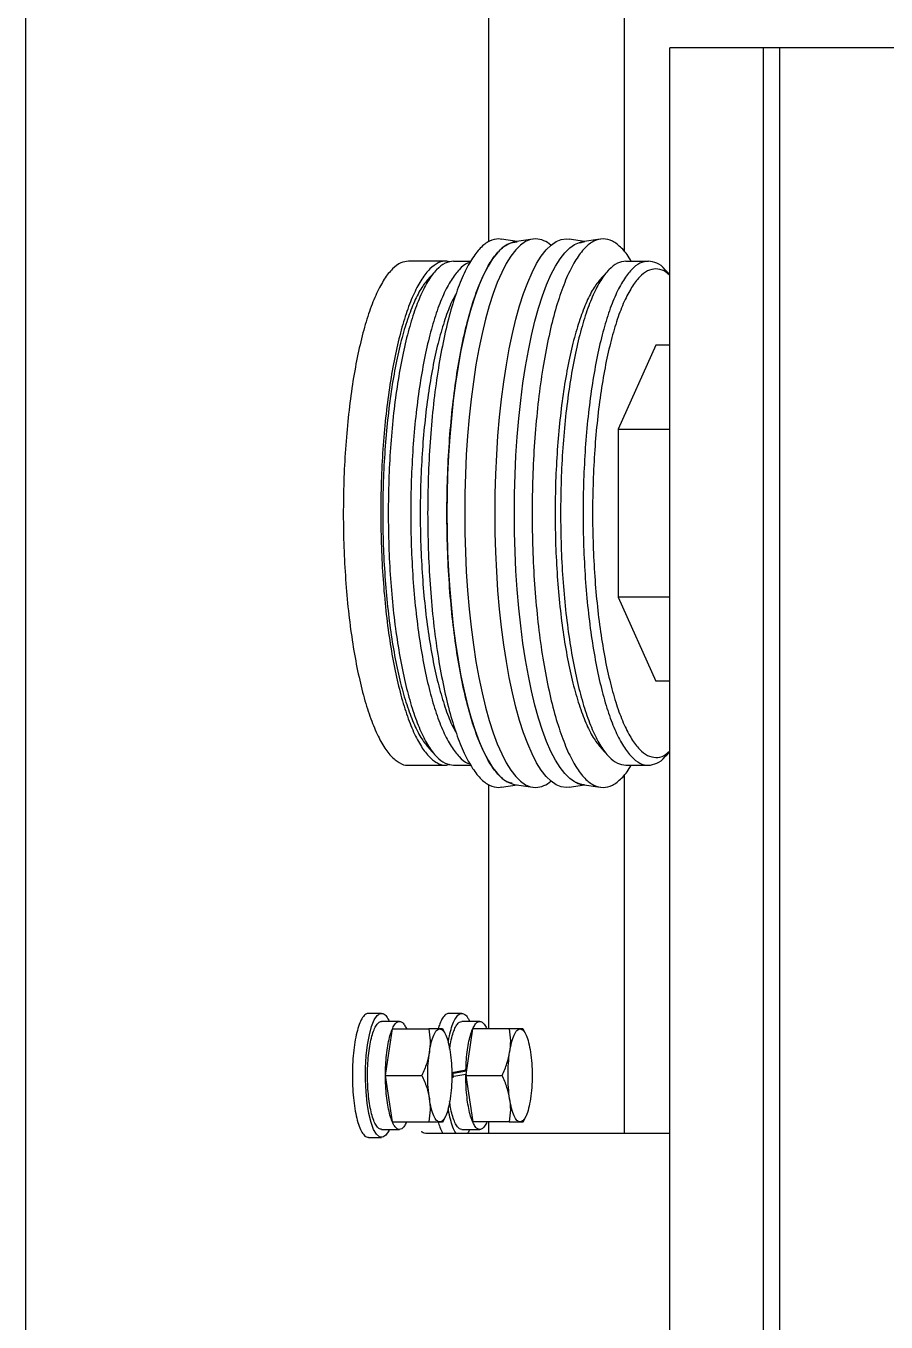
# Model space of a CAD drawing. Header units: millimetres. Extents: x 1293 to 41893, y 1011 to 26911.
# Drawn here: x 12187.6 to 12335.4, y 14721.3 to 14944.2 of the extents above; entities that cross this region are included whole.
import ezdxf

# ---------------------------------------------------------------- set-up
doc = ezdxf.new("R2010")
doc.units = ezdxf.units.MM
doc.header["$LTSCALE"] = 50
doc.layers.add('MAQUINAS', color=11, linetype='Continuous')

msp = doc.modelspace()

# ---------------------------------------------------------------- linework, layer by layer
at = {"layer": 'MAQUINAS', "linetype": 'Continuous', "lineweight": 25}
for p, q in [((12187.5502008, 14153.7092064), (12187.5502008, 15093.7092064)), ((12267.1323328, 14907.0792909), (12267.1323328, 15093.7092064)), ((12290.3934895, 15032.3758731), (12290.3934895, 14905.3254367)), ((12344.8901742, 14940.3758731), (12298.2020995, 14940.3758731)), ((12298.2020995, 14267.0425398), (12298.2020995, 14940.3758731)), ((12314.3008633, 14267.0425398), (12314.3008633, 14940.3758731)), ((12317.0615998, 14940.3758731), (12317.0615998, 14267.0425398)), ((12269.3080659, 14907.420323), (12268.8089893, 14907.5467094)), ((12271.9917001, 14907.0818112), (12269.3095371, 14907.5070471)), ((12274.6738631, 14907.5070471), (12271.4965022, 14907.0033014)), ((12280.4000992, 14907.5467094), (12280.900647, 14907.5070471)), ((12283.58281, 14907.0818112), (12280.900647, 14907.5070471)), ((12283.58281, 14907.0425398), (12282.7081622, 14906.8210436)), ((12286.264973, 14907.5070471), (12283.0876121, 14907.0033014)), ((12259.7566396, 14903.7092064), (12253.3171464, 14903.7092064)), ((12261.0445407, 14903.7092064), (12264.0073698, 14903.7092064)), ((12290.666266, 14903.7092064), (12294.5299694, 14903.7092064)), ((12258.0393587, 14902.1246384), (12256.8439247, 14900.840061)), ((12287.661084, 14902.1246384), (12286.4656501, 14900.840061)), ((12298.2020995, 14901.4079559), (12297.5351514, 14902.1246384)), ((12295.8178705, 14889.2433866), (12289.3473943, 14874.8096298)), ((12298.2020995, 14889.2433866), (12295.8178705, 14889.2433866)), ((12289.3473943, 14874.8096298), (12289.3473943, 14845.9421164)), ((12289.3473943, 14874.8096298), (12298.2020995, 14874.8096298)), ((12289.3473943, 14845.9421164), (12295.8178705, 14831.5083597)), ((12298.2020995, 14845.9421164), (12289.3473943, 14845.9421164)), ((12298.2020995, 14831.5083597), (12295.8178705, 14831.5083597)), ((12256.8439247, 14819.9116853), (12258.0393587, 14818.6271079)), ((12286.4656501, 14819.9116853), (12287.661084, 14818.6271079)), ((12297.5351514, 14818.6271079), (12298.2020995, 14819.3437903)), ((12253.3171464, 14817.0425398), (12259.7566396, 14817.0425398)), ((12261.0445407, 14817.0425398), (12264.0073698, 14817.0425398)), ((12290.3934895, 14815.4263095), (12290.3934895, 14753.7092064)), ((12290.666266, 14817.0425398), (12294.5299694, 14817.0425398)), ((12267.1323328, 14771.7092064), (12267.1323328, 14813.6724553)), ((12268.8089893, 14813.2050368), (12269.3080659, 14813.3314232)), ((12269.3095371, 14813.2446991), (12271.9917001, 14813.6699351)), ((12271.4965022, 14813.7484448), (12274.6738631, 14813.2446991)), ((12280.900647, 14813.2446991), (12280.4000992, 14813.2050368)), ((12280.900647, 14813.2446991), (12283.58281, 14813.6699351)), ((12283.0876121, 14813.7484448), (12286.264973, 14813.2446991)), ((12248.6691198, 14774.3758731), (12246.4153052, 14774.3758731)), ((12251.7600825, 14773.0025398), (12248.6691198, 14773.0025398)), ((12262.4728022, 14774.3758731), (12260.2189877, 14774.3758731)), ((12265.5637649, 14773.0025398), (12262.4728022, 14773.0025398)), ((12249.3692145, 14763.7092064), (12250.5646485, 14771.7092064)), ((12250.5646485, 14771.7092064), (12256.7969328, 14771.7092064)), ((12259.6434976, 14770.7954622), (12259.1876554, 14771.7182556)), ((12263.1974402, 14763.8734528), (12264.3683309, 14771.7092064)), ((12270.6006152, 14771.7092064), (12264.3683309, 14771.7092064)), ((12273.44718, 14770.7954622), (12272.9913378, 14771.7182556)), ((12260.7353478, 14764.2302901), (12263.1714553, 14764.6734528)), ((12261.0418221, 14764.1092064), (12260.7548647, 14764.1092064)), ((12260.988198, 14763.3092064), (12260.988198, 14764.1092064)), ((12261.0418221, 14764.1092064), (12263.2937402, 14764.5179053)), ((12263.1714553, 14764.6734528), (12263.3169836, 14764.6734528)), ((12249.3692145, 14763.7092064), (12255.6014988, 14763.7092064)), ((12250.5646485, 14755.7092064), (12249.3692145, 14763.7092064)), ((12263.1588489, 14763.8734528), (12260.7795527, 14763.4388585)), ((12263.1974402, 14763.8734528), (12263.1588489, 14763.8734528)), ((12263.1974402, 14763.8734528), (12263.1728969, 14763.7092064)), ((12263.1728969, 14763.7092064), (12269.4051813, 14763.7092064)), ((12263.1728969, 14763.7092064), (12264.3683309, 14755.7092064)), ((12250.5646485, 14755.7092064), (12256.7969328, 14755.7092064)), ((12259.1876554, 14755.7001573), (12259.6434976, 14756.6229507)), ((12270.6006152, 14755.7092064), (12264.3683309, 14755.7092064)), ((12267.1323328, 14753.7092064), (12267.1323328, 14755.7092064)), ((12272.9913378, 14755.7001573), (12273.44718, 14756.6229507)), ((12246.4153052, 14753.0425398), (12248.6691198, 14753.0425398)), ((12248.6691198, 14754.4158731), (12251.7600825, 14754.4158731)), ((12298.2020995, 14753.7092064), (12256.5368869, 14753.7092064)), ((12262.4728022, 14754.4158731), (12265.5637649, 14754.4158731))]:
    msp.add_line(p, q, dxfattribs=at)
at = {"layer": 'MAQUINAS', "linetype": 'Continuous', "lineweight": 25, "flags": 128}
for points in [[(12271.4965022, 14907.0033014), (12271.1300496, 14906.9236385), (12270.2727898, 14906.5675404), (12269.4242893, 14905.9760602), (12268.5888717, 14905.1522119), (12267.7707941, 14904.1001936), (12266.9742253, 14902.8253662), (12266.2032244, 14901.334226), (12265.4617202, 14899.6343713), (12264.7534913, 14897.7344644), (12264.0821467, 14895.6441866), (12263.4511073, 14893.3741896), (12262.8635889, 14890.9360407), (12262.3225852, 14888.3421642), (12261.8308531, 14885.6057779), (12261.3908983, 14882.7408258), (12261.0049628, 14879.7619071), (12260.6750132, 14876.6842015), (12260.4027308, 14873.5233924), (12260.1895032, 14870.2955866), (12260.0364169, 14867.0172322), (12259.9442519, 14863.705035), (12259.913478, 14860.3758731), (12259.9442519, 14857.0467112), (12260.0364169, 14853.734514), (12260.1895032, 14850.4561596), (12260.4027308, 14847.2283538), (12260.6750132, 14844.0675447), (12261.0049628, 14840.9898392), (12261.3908983, 14838.0109204), (12261.8308531, 14835.1459683), (12262.3225852, 14832.409582), (12262.8635889, 14829.8157055), (12263.4511073, 14827.3775567), (12264.0821467, 14825.1075596), (12264.7534913, 14823.0172819), (12265.4617202, 14821.1173749), (12266.2032244, 14819.4175203), (12266.9742253, 14817.92638), (12267.7707941, 14816.6515526), (12268.5888717, 14815.5995343), (12269.4242893, 14814.775686), (12270.2727898, 14814.1842058), (12271.1300496, 14813.8281078), (12271.4965022, 14813.7484448)], [(12275.1744109, 14907.5467094), (12274.3034514, 14907.4265235), (12273.4369302, 14907.0665783), (12272.5792627, 14906.468708), (12271.7348196, 14905.6359591), (12270.9079038, 14904.5725752), (12270.1027291, 14903.2839751), (12269.3233986, 14901.7767251), (12268.5738835, 14900.0585058), (12267.8580032, 14898.138073), (12267.1794056, 14896.0252126), (12266.5415487, 14893.7306913), (12265.9476829, 14891.2662016), (12265.4008344, 14888.6443018), (12264.9037898, 14885.8783526), (12264.4590819, 14882.9824486), (12264.0689769, 14879.9713467), (12263.7354626, 14876.8603907), (12263.4602386, 14873.6654334), (12263.2447074, 14870.4027556), (12263.0899671, 14867.0889831), (12262.9968065, 14863.741002), (12262.9657001, 14860.3758731), (12262.9968065, 14857.0107442), (12263.0899671, 14853.6627632), (12263.2447074, 14850.3489906), (12263.4602386, 14847.0863128), (12263.7354626, 14843.8913555), (12264.0689769, 14840.7803995), (12264.4590819, 14837.7692976), (12264.9037898, 14834.8733936), (12265.4008344, 14832.1074444), (12265.9476829, 14829.4855446), (12266.5415487, 14827.0210549), (12267.1794056, 14824.7265336), (12267.8580032, 14822.6136733), (12268.5738835, 14820.6932404), (12269.3233986, 14818.9750212), (12270.1027291, 14817.4677712), (12270.9079038, 14816.179171), (12271.7348196, 14815.1157871), (12272.5792627, 14814.2830382), (12273.4369302, 14813.6851679), (12274.3034514, 14813.3252227), (12275.1744109, 14813.2050368)], [(12280.4000992, 14813.2050368), (12279.5291397, 14813.3252227), (12278.6626185, 14813.6851679), (12277.804951, 14814.2830382), (12276.9605079, 14815.1157871), (12276.1335921, 14816.179171), (12275.3284174, 14817.4677712), (12274.5490869, 14818.9750212), (12273.7995718, 14820.6932404), (12273.0836915, 14822.6136733), (12272.4050939, 14824.7265336), (12271.767237, 14827.0210549), (12271.1733712, 14829.4855446), (12270.6265227, 14832.1074444), (12270.1294781, 14834.8733936), (12269.6847702, 14837.7692976), (12269.2946652, 14840.7803995), (12268.9611509, 14843.8913555), (12268.6859269, 14847.0863128), (12268.4703957, 14850.3489906), (12268.3156554, 14853.6627632), (12268.2224948, 14857.0107442), (12268.1913884, 14860.3758731), (12268.2224948, 14863.741002), (12268.3156554, 14867.0889831), (12268.4703957, 14870.4027556), (12268.6859269, 14873.6654334), (12268.9611509, 14876.8603907), (12269.2946652, 14879.9713467), (12269.6847702, 14882.9824486), (12270.1294781, 14885.8783526), (12270.6265227, 14888.6443018), (12271.1733712, 14891.2662016), (12271.767237, 14893.7306913), (12272.4050939, 14896.0252126), (12273.0836915, 14898.138073), (12273.7995718, 14900.0585058), (12274.5490869, 14901.7767251), (12275.3284174, 14903.2839751), (12276.1335921, 14904.5725752), (12276.9605079, 14905.6359591), (12277.804951, 14906.468708), (12278.6626185, 14907.0665783), (12279.5291397, 14907.4265235), (12280.4000992, 14907.5467094)], [(12283.0876121, 14813.7484448), (12282.7211595, 14813.8281078), (12281.8638998, 14814.1842058), (12281.0153992, 14814.775686), (12280.1799816, 14815.5995343), (12279.361904, 14816.6515526), (12278.5653352, 14817.92638), (12277.7943343, 14819.4175203), (12277.0528301, 14821.1173749), (12276.3446012, 14823.0172819), (12275.6732566, 14825.1075596), (12275.0422172, 14827.3775567), (12274.4546988, 14829.8157055), (12273.9136951, 14832.409582), (12273.421963, 14835.1459683), (12272.9820082, 14838.0109204), (12272.5960727, 14840.9898392), (12272.2661231, 14844.0675447), (12271.9938407, 14847.2283538), (12271.7806131, 14850.4561596), (12271.6275268, 14853.734514), (12271.5353618, 14857.0467112), (12271.5045879, 14860.3758731), (12271.5353618, 14863.705035), (12271.6275268, 14867.0172322), (12271.7806131, 14870.2955866), (12271.9938407, 14873.5233924), (12272.2661231, 14876.6842015), (12272.5960727, 14879.7619071), (12272.9820082, 14882.7408258), (12273.421963, 14885.6057779), (12273.9136951, 14888.3421642), (12274.4546988, 14890.9360407), (12275.0422172, 14893.3741896), (12275.6732566, 14895.6441866), (12276.3446012, 14897.7344644), (12277.0528301, 14899.6343713), (12277.7943343, 14901.334226), (12278.5653352, 14902.8253662), (12279.361904, 14904.1001936), (12280.1799816, 14905.1522119), (12281.0153992, 14905.9760602), (12281.8638998, 14906.5675404), (12282.7211595, 14906.9236385), (12283.0876121, 14907.0033014)], [(12250.0060306, 14754.4158731), (12249.9091274, 14754.1790495), (12249.4040939, 14753.4274869), (12248.8708158, 14753.071045), (12248.3297866, 14753.1234217), (12247.8017978, 14753.5826041), (12247.3071397, 14754.4309462), (12246.8648218, 14755.6358466), (12246.4918419, 14757.1510017), (12246.2025337, 14758.918185), (12246.008015, 14760.8694845), (12245.915761, 14762.929913), (12245.9293171, 14765.0202892), (12246.0481623, 14767.0602813), (12246.2677294, 14768.9714934), (12246.5795805, 14770.6804788), (12246.9717315, 14772.1215622), (12247.4291122, 14773.2393634), (12247.9341457, 14773.990926)]]:
    msp.add_lwpolyline(points, dxfattribs=at)
at = {"layer": 'MAQUINAS', "linetype": 'Continuous', "lineweight": 25}
for centre, start, end in [((12274.9265715, 14903.2844994), 47.929698276, 86.672107241), ((12274.9265715, 14817.4672468), 273.327892759, 312.070301724)]:
    msp.add_arc(centre, 4.2694097, start, end, dxfattribs=at)
for points in [[(12268.8089893, 14907.5467094), (12268.2762846, 14907.4688235), (12267.2108754, 14907.3130516), (12265.6401056, 14906.0600223), (12264.1235564, 14904.0832721), (12262.6871762, 14901.3431492), (12261.3555419, 14897.9062253), (12260.1514382, 14893.8260318), (12259.0954676, 14889.1737956), (12258.205698, 14884.0287389), (12257.4973537, 14878.4789965), (12256.9825546, 14872.619499), (12256.6701091, 14866.5505111), (12256.5653632, 14860.3758731), (12256.6701091, 14854.2012351), (12256.9825546, 14848.1322473), (12257.4973537, 14842.2727497), (12258.205698, 14836.7230074), (12259.0954676, 14831.5779506), (12260.1514382, 14826.9257144), (12261.3555419, 14822.845521), (12262.6871762, 14819.408597), (12264.1235564, 14816.6684741), (12265.6401056, 14814.6917239), (12267.2108754, 14813.4386946), (12268.2762846, 14813.2829227), (12268.8089893, 14813.2050368)], [(12286.7655208, 14907.5467094), (12286.2328162, 14907.4688235), (12285.1674069, 14907.3130516), (12283.5966372, 14906.0600223), (12282.0800879, 14904.0832721), (12280.6437077, 14901.3431492), (12279.3120735, 14897.9062253), (12278.1079697, 14893.8260318), (12277.0519991, 14889.1737956), (12276.1622295, 14884.0287389), (12275.4538852, 14878.4789965), (12274.9390861, 14872.619499), (12274.6266406, 14866.5505111), (12274.5218947, 14860.3758731), (12274.6266406, 14854.2012351), (12274.9390861, 14848.1322473), (12275.4538852, 14842.2727497), (12276.1622295, 14836.7230074), (12277.0519991, 14831.5779506), (12278.1079697, 14826.9257144), (12279.3120735, 14822.845521), (12280.6437077, 14819.408597), (12282.0800879, 14816.6684741), (12283.5966372, 14814.6917239), (12285.1674069, 14813.4386946), (12286.2328162, 14813.2829227), (12286.7655208, 14813.2050368)], [(12261.0445407, 14903.7092064), (12260.5551734, 14903.6376568), (12259.5764386, 14903.4945575), (12258.1334562, 14902.3434662), (12256.7402832, 14900.5275312), (12255.4207573, 14898.0103263), (12254.1974559, 14894.8530074), (12253.09131, 14891.1047512), (12252.121246, 14886.8309897), (12251.3038621, 14882.1045003), (12250.653144, 14877.0062478), (12250.1802255, 14871.6234397), (12249.8931984, 14866.048184), (12249.7969739, 14860.3758731), (12249.8931984, 14854.7035623), (12250.1802255, 14849.1283066), (12250.653144, 14843.7454984), (12251.3038621, 14838.6472459), (12252.121246, 14833.9207565), (12253.09131, 14829.6469951), (12254.1974559, 14825.8987388), (12255.4207573, 14822.74142), (12256.7402832, 14820.2242151), (12258.1334562, 14818.40828), (12259.5764386, 14817.2571887), (12260.5551734, 14817.1140894), (12261.0445407, 14817.0425398)], [(12290.666266, 14903.7092064), (12290.1768987, 14903.6376568), (12289.198164, 14903.4945575), (12287.7551816, 14902.3434662), (12286.3620086, 14900.5275312), (12285.0424827, 14898.0103263), (12283.8191812, 14894.8530074), (12282.7130353, 14891.1047512), (12281.7429714, 14886.8309897), (12280.9255875, 14882.1045003), (12280.2748693, 14877.0062478), (12279.8019508, 14871.6234397), (12279.5149238, 14866.048184), (12279.4186993, 14860.3758731), (12279.5149238, 14854.7035623), (12279.8019508, 14849.1283066), (12280.2748693, 14843.7454984), (12280.9255875, 14838.6472459), (12281.7429714, 14833.9207565), (12282.7130353, 14829.6469951), (12283.8191812, 14825.8987388), (12285.0424827, 14822.74142), (12286.3620086, 14820.2242151), (12287.7551816, 14818.40828), (12289.198164, 14817.2571887), (12290.1768987, 14817.1140894), (12290.666266, 14817.0425398)], [(12256.8893999, 14767.7092064), (12256.9916369, 14768.2878043), (12257.1961108, 14769.4450001), (12257.6368524, 14770.7071573), (12258.1401279, 14771.5508286), (12258.5017432, 14771.6564138), (12258.6825509, 14771.7092064)], [(12258.6825509, 14771.7092064), (12258.8633585, 14771.6564138), (12259.2249738, 14771.5508286), (12259.7282494, 14770.7071573), (12260.1689909, 14769.4450001), (12260.3734649, 14768.2878043), (12260.4757018, 14767.7092064)], [(12270.6930824, 14767.7092064), (12270.7953193, 14768.2878043), (12270.9997932, 14769.4450001), (12271.4405348, 14770.7071573), (12271.9438103, 14771.5508286), (12272.3054256, 14771.6564138), (12272.4862333, 14771.7092064)], [(12272.4862333, 14771.7092064), (12272.6670409, 14771.6564138), (12273.0286562, 14771.5508286), (12273.5319318, 14770.7071573), (12273.9726734, 14769.4450001), (12274.1771473, 14768.2878043), (12274.2793842, 14767.7092064)], [(12256.8893999, 14759.7092064), (12256.8108293, 14760.3405969), (12256.6536879, 14761.6033779), (12256.5911539, 14763.7092064), (12256.6536879, 14765.815035), (12256.8108293, 14767.077816), (12256.8893999, 14767.7092064)], [(12260.4757018, 14767.7092064), (12260.5542725, 14767.077816), (12260.7114139, 14765.815035), (12260.7739479, 14763.7092064), (12260.7114139, 14761.6033779), (12260.5542725, 14760.3405969), (12260.4757018, 14759.7092064)], [(12270.6930824, 14759.7092064), (12270.6145117, 14760.3405969), (12270.4573703, 14761.6033779), (12270.3948363, 14763.7092064), (12270.4573703, 14765.815035), (12270.6145117, 14767.077816), (12270.6930824, 14767.7092064)], [(12274.2793842, 14767.7092064), (12274.3579549, 14767.077816), (12274.5150963, 14765.815035), (12274.5776303, 14763.7092064), (12274.5150963, 14761.6033779), (12274.3579549, 14760.3405969), (12274.2793842, 14759.7092064)], [(12258.6825509, 14755.7092064), (12258.5017432, 14755.7619991), (12258.1401279, 14755.8675843), (12257.6368524, 14756.7112556), (12257.1961108, 14757.9734128), (12256.9916369, 14759.1306086), (12256.8893999, 14759.7092064)], [(12260.4757018, 14759.7092064), (12260.3734649, 14759.1306086), (12260.1689909, 14757.9734128), (12259.7282494, 14756.7112556), (12259.2249738, 14755.8675843), (12258.8633585, 14755.7619991), (12258.6825509, 14755.7092064)], [(12272.4862333, 14755.7092064), (12272.3054256, 14755.7619991), (12271.9438103, 14755.8675843), (12271.4405348, 14756.7112556), (12270.9997932, 14757.9734128), (12270.7953193, 14759.1306086), (12270.6930824, 14759.7092064)], [(12274.2793842, 14759.7092064), (12274.1771473, 14759.1306086), (12273.9726734, 14757.9734128), (12273.5319318, 14756.7112556), (12273.0286562, 14755.8675843), (12272.6670409, 14755.7619991), (12272.4862333, 14755.7092064)]]:
    msp.add_open_spline(points, degree=3, dxfattribs=at)
for points, knots in [([(12271.1170523, 14813.9307027), (12270.8826695, 14813.9741471), (12270.1218265, 14814.1151744), (12268.8571972, 14815.1990591), (12267.3562089, 14817.1305201), (12265.9353547, 14819.8478302), (12264.6179066, 14823.246285), (12263.426685, 14827.2833334), (12262.3819974, 14831.8857213), (12261.5017387, 14836.9758201), (12260.8009651, 14842.466237), (12260.2916683, 14848.2631096), (12259.9825622, 14854.2672305), (12259.8789358, 14860.3758732), (12259.9825622, 14866.4845156), (12260.2916683, 14872.4886371), (12260.8009651, 14878.2855074), (12261.5017385, 14883.7759332), (12262.3819981, 14888.8659987), (12263.4266823, 14893.468511), (12264.6179164, 14897.5050947), (12265.935318, 14900.9052842), (12267.3563459, 14903.6161202), (12268.856686, 14905.5717426), (12270.4106671, 14906.8113794), (12271.4646891, 14906.9654863), (12271.9917001, 14907.0425398)], [0, 0, 0, 0, 0.0189891728, 0.0616418175, 0.1042944621, 0.1469471068, 0.1895997515, 0.2322523961, 0.2749050408, 0.3175576854, 0.3602103301, 0.4028629748, 0.4455156194, 0.4881682641, 0.5308209087, 0.5734735534, 0.6161261981, 0.6587788427, 0.7014314874, 0.744084132, 0.7867367767, 0.8293894214, 0.872042066, 0.9146947107, 0.9573473553, 1, 1, 1, 1]), ([(12291.5671403, 14903.7092064), (12291.5240535, 14903.7923275), (12291.0045994, 14904.7944347), (12289.9285864, 14906.0116024), (12288.3650892, 14907.3251566), (12287.2987103, 14907.4728585), (12286.7655208, 14907.5467094)], [0, 0, 0, 0, 0.0292671588, 0.3528447726, 0.6764223863, 1, 1, 1, 1]), ([(12253.3175678, 14903.6789163), (12252.8719924, 14903.6319534), (12251.9369198, 14903.5333983), (12250.5340254, 14902.4706956), (12249.135359, 14900.7208569), (12247.8082812, 14898.2630511), (12246.5754517, 14895.1617154), (12245.4579771, 14891.4639168), (12244.4749743, 14887.2345328), (12243.6432638, 14882.5454987), (12242.9770761, 14877.4771605), (12242.4878098, 14872.116208), (12242.1838364, 14866.5543769), (12242.0703571, 14860.8868294), (12242.1493135, 14855.2105395), (12242.4193546, 14849.6226294), (12242.8758599, 14844.2187123), (12243.5110186, 14839.0912409), (12244.3139626, 14834.3279845), (12245.2709546, 14830.0103065), (12246.3656155, 14826.2125956), (12247.5792325, 14822.9979206), (12248.8909764, 14820.4284179), (12250.2786415, 14818.5214339), (12251.7175938, 14817.408939), (12252.7408242, 14816.9424296), (12253.2729129, 14817.0629096), (12253.3167251, 14817.07283)], [0, 0, 0, 0, 0.0379279882, 0.0795946549, 0.1212613215, 0.1629279882, 0.2045946549, 0.2462613215, 0.2879279882, 0.3295946549, 0.3712613215, 0.4129279882, 0.4545946549, 0.4962613215, 0.5379279882, 0.5795946549, 0.6212613215, 0.6629279882, 0.7045946549, 0.7462613215, 0.7879279882, 0.8295946549, 0.8712613215, 0.9129279882, 0.9545946549, 0.9962613215, 1, 1, 1, 1]), ([(12260.4132978, 14903.5493502), (12260.2384723, 14903.6118868), (12259.5763761, 14903.8487244), (12258.4192012, 14903.4942651), (12256.9736432, 14902.4899606), (12255.5748187, 14900.7156949), (12254.2477833, 14898.2644343), (12253.0149424, 14895.1613448), (12251.8974709, 14891.4640162), (12250.9144673, 14887.2345062), (12250.082757, 14882.5455058), (12249.4165692, 14877.4771586), (12248.9273029, 14872.1162085), (12248.6233296, 14866.5543768), (12248.5098503, 14860.8868294), (12248.5888067, 14855.2105395), (12248.8588478, 14849.6226295), (12249.3153531, 14844.2187116), (12249.9505118, 14839.0912435), (12250.7534558, 14834.3279749), (12251.7104476, 14830.0103421), (12252.8051092, 14826.2124625), (12254.0187236, 14822.9984171), (12255.3304772, 14820.426565), (12256.7181063, 14818.528349), (12258.157193, 14817.3831315), (12259.3946387, 14816.9216766), (12260.14059, 14817.1331071), (12260.398379, 14817.2061741)], [0, 0, 0, 0, 0.014416648, 0.0545984858, 0.0947803237, 0.1349621615, 0.1751439993, 0.2153258371, 0.2555076749, 0.2956895128, 0.3358713506, 0.3760531884, 0.4162350262, 0.4564168641, 0.4965987019, 0.5367805397, 0.5769623775, 0.6171442153, 0.6573260532, 0.697507891, 0.7376897288, 0.7778715666, 0.8180534045, 0.8582352423, 0.8984170801, 0.9385989179, 0.9787807558, 1, 1, 1, 1]), ([(12263.8692824, 14903.4460993), (12263.7274414, 14903.4173021), (12263.0969747, 14903.2893018), (12261.9978481, 14902.3177983), (12260.6038021, 14900.5344089), (12259.2845101, 14898.0084834), (12258.0611459, 14894.8535012), (12256.9550168, 14891.1046189), (12255.9849484, 14886.8310251), (12255.1675657, 14882.1044908), (12254.5168472, 14877.0062503), (12254.0439288, 14871.623439), (12253.7569017, 14866.0481841), (12253.6606772, 14860.3758731), (12253.7569017, 14854.7035621), (12254.0439288, 14849.1283072), (12254.5168472, 14843.7454959), (12255.1675657, 14838.6472554), (12255.9849484, 14833.9207211), (12256.9550168, 14829.6471274), (12258.0611459, 14825.898245), (12259.2845101, 14822.7432628), (12260.6038021, 14820.2173374), (12261.9978481, 14818.433948), (12263.0969747, 14817.4624444), (12263.7274414, 14817.3344442), (12263.8692824, 14817.3056469)], [0, 0, 0, 0, 0.0128555553, 0.0571414139, 0.1014272725, 0.1457131312, 0.1899989898, 0.2342848484, 0.278570707, 0.3228565656, 0.3671424242, 0.4114282828, 0.4557141414, 0.5, 0.5442858586, 0.5885717172, 0.6328575758, 0.6771434344, 0.721429293, 0.7657151516, 0.8100010102, 0.8542868688, 0.8985727275, 0.9428585861, 0.9871444447, 1, 1, 1, 1]), ([(12294.5299694, 14903.7092064), (12294.040602, 14903.6376568), (12293.0618673, 14903.4945575), (12291.6188849, 14902.3434662), (12290.2257119, 14900.5275312), (12288.906186, 14898.0103263), (12287.6828845, 14894.8530074), (12286.5767386, 14891.1047512), (12285.6066747, 14886.8309897), (12284.7892908, 14882.1045003), (12284.1385726, 14877.0062478), (12283.6656541, 14871.6234397), (12283.3786271, 14866.048184), (12283.2824026, 14860.3758731), (12283.3786271, 14854.7035623), (12283.6656541, 14849.1283063), (12284.1385726, 14843.7454994), (12284.7892908, 14838.6472423), (12285.6066746, 14833.9207701), (12286.576739, 14829.6469444), (12287.6828831, 14825.8989278), (12288.9061914, 14822.7407148), (12290.2256915, 14820.2268469), (12291.6189609, 14818.3984577), (12293.0615835, 14817.293846), (12294.5310284, 14816.9057329), (12295.9941191, 14817.338461), (12297.0037636, 14817.9473739), (12297.4996781, 14818.6062914), (12297.533081, 14818.6506735)], [0, 0, 0, 0, 0.03835499937, 0.07670999875, 0.11506499812, 0.15341999749, 0.19177499687, 0.23012999624, 0.26848499561, 0.30683999499, 0.34519499436, 0.38354999373, 0.42190499311, 0.46025999248, 0.49861499185, 0.53696999123, 0.5753249906, 0.61367998997, 0.65203498934, 0.69038998872, 0.72874498809, 0.76709998746, 0.80545498684, 0.84380998621, 0.88216498558, 0.92051998496, 0.95887498433, 0.9972299837, 1, 1, 1, 1]), ([(12295.8178705, 14902.3758731), (12295.3435606, 14902.306525), (12294.3949408, 14902.1678287), (12292.9963578, 14901.0521557), (12291.6460517, 14899.2920955), (12290.3671266, 14896.8523431), (12289.1814652, 14893.7921725), (12288.1093545, 14890.1592472), (12287.1691387, 14886.0169861), (12286.3769051, 14881.4359272), (12285.746209, 14876.4945439), (12285.2878418, 14871.2773607), (12285.0096464, 14865.8736513), (12284.9163826, 14860.3758731), (12285.0096464, 14854.878095), (12285.2878418, 14849.4743853), (12285.746209, 14844.257203), (12286.3769051, 14839.3158163), (12287.1691388, 14834.7347704), (12288.1093542, 14830.5924606), (12289.1814664, 14826.9597171), (12290.3671219, 14823.8988679), (12291.6460691, 14821.4616483), (12292.9962927, 14819.6921355), (12294.3951837, 14818.6117404), (12295.8169639, 14818.2720368), (12297.0977571, 14818.5262845), (12297.8815023, 14819.2010747), (12298.2020995, 14819.477103)], [0, 0, 0, 0, 0.0389222984, 0.0778445969, 0.1167668953, 0.1556891937, 0.1946114921, 0.2335337906, 0.272456089, 0.3113783874, 0.3503006859, 0.3892229843, 0.4281452827, 0.4670675812, 0.5059898796, 0.544912178, 0.5838344764, 0.6227567749, 0.6616790733, 0.7006013717, 0.7395236702, 0.7784459686, 0.817368267, 0.8562905654, 0.8952128639, 0.9341351623, 0.9730574607, 1, 1, 1, 1]), ([(12297.533081, 14902.1010728), (12297.4996779, 14902.1454234), (12297.0037597, 14902.803875), (12295.9944188, 14903.4520004), (12295.0181192, 14903.6234711), (12294.5299694, 14903.7092064)], [0, 0, 0, 0, 0.0348517334, 0.5174258667, 1, 1, 1, 1]), ([(12298.2020995, 14901.2746433), (12297.8814595, 14901.5555719), (12297.0976098, 14902.2423415), (12296.2932188, 14902.3262739), (12295.8178705, 14902.3758731)], [0, 0, 0, 0, 0.40905800745, 1, 1, 1, 1]), ([(12256.8459314, 14900.8172205), (12256.4253324, 14900.3134862), (12255.551394, 14899.2668058), (12254.306625, 14896.8430998), (12253.1200389, 14893.7946493), (12252.048176, 14890.1585836), (12251.1078938, 14886.0171639), (12250.315678, 14881.4358795), (12249.6849771, 14876.4945567), (12249.2266113, 14871.2773573), (12248.9484155, 14865.8736522), (12248.8551518, 14860.3758731), (12248.9484155, 14854.8780941), (12249.2266113, 14849.4743889), (12249.6849771, 14844.2571895), (12250.315678, 14839.3158667), (12251.1078938, 14834.7345823), (12252.048176, 14830.5931626), (12253.1200389, 14826.957097), (12254.306625, 14823.9086465), (12255.551394, 14821.4849404), (12256.4253324, 14820.43826), (12256.8459314, 14819.9345258)], [0, 0, 0, 0, 0.0467264368, 0.097090166, 0.1474538953, 0.1978176245, 0.2481813538, 0.298545083, 0.3489088123, 0.3992725415, 0.4496362708, 0.5, 0.5503637292, 0.6007274585, 0.6510911877, 0.701454917, 0.7518186462, 0.8021823755, 0.8525461047, 0.902909834, 0.9532735632, 1, 1, 1, 1]), ([(12286.4676568, 14900.8172205), (12286.0470578, 14900.3134862), (12285.1731193, 14899.2668058), (12283.9283503, 14896.8430998), (12282.7417642, 14893.7946493), (12281.6699014, 14890.1585836), (12280.7296192, 14886.0171639), (12279.9374033, 14881.4358795), (12279.3067025, 14876.4945567), (12278.8483366, 14871.2773573), (12278.5701408, 14865.8736522), (12278.4768772, 14860.3758731), (12278.5701408, 14854.8780941), (12278.8483366, 14849.4743889), (12279.3067025, 14844.2571895), (12279.9374033, 14839.3158667), (12280.7296192, 14834.7345823), (12281.6699014, 14830.5931626), (12282.7417642, 14826.957097), (12283.9283503, 14823.9086465), (12285.1731193, 14821.4849404), (12286.0470578, 14820.43826), (12286.4676568, 14819.9345258)], [0, 0, 0, 0, 0.0467264368, 0.097090166, 0.1474538953, 0.1978176245, 0.2481813538, 0.298545083, 0.3489088123, 0.3992725415, 0.4496362708, 0.5, 0.5503637292, 0.6007274585, 0.6510911877, 0.701454917, 0.7518186462, 0.8021823755, 0.8525461047, 0.902909834, 0.9532735632, 1, 1, 1, 1]), ([(12261.5591937, 14898.2698971), (12261.2900512, 14897.7847598), (12260.5909277, 14896.5245697), (12259.5618524, 14893.7750536), (12258.4870631, 14890.1638342), (12257.547565, 14886.015757), (12256.7551391, 14881.4362565), (12256.1244946, 14876.4944557), (12255.6661136, 14871.2773842), (12255.3879219, 14865.8736455), (12255.2946569, 14860.3758731), (12255.3879219, 14854.8781008), (12255.6661136, 14849.474362), (12256.1244946, 14844.2572905), (12256.7551391, 14839.3154897), (12257.547565, 14834.7359892), (12258.4870631, 14830.587912), (12259.5618524, 14826.9766926), (12260.5909277, 14824.2271766), (12261.2900512, 14822.9669864), (12261.5591937, 14822.4818492)], [0, 0, 0, 0, 0.0362824672, 0.0942471588, 0.1522118504, 0.210176542, 0.2681412336, 0.3261059252, 0.3840706168, 0.4420353084, 0.5, 0.5579646916, 0.6159293832, 0.6738940748, 0.7318587664, 0.789823458, 0.8477881496, 0.9057528412, 0.9637175328, 1, 1, 1, 1]), ([(12286.7655208, 14813.2050368), (12287.2987103, 14813.2788877), (12288.3650892, 14813.4265896), (12289.9285864, 14814.7401438), (12291.0045994, 14815.9573115), (12291.5240535, 14816.9594187), (12291.5671403, 14817.0425398)], [0, 0, 0, 0, 0.3235776137, 0.6471552274, 0.9707328412, 1, 1, 1, 1]), ([(12281.9410413, 14814.158589), (12281.9627818, 14814.1416503), (12282.5008571, 14813.7224178), (12283.0529877, 14813.7156759), (12283.58281, 14813.7092064)], [0, 0, 0, 0, 0.0404041221, 1, 1, 1, 1]), ([(12245.6803311, 14773.990926), (12245.508899, 14773.7668026), (12245.1660348, 14773.3185557), (12244.7073154, 14772.1710313), (12244.3122052, 14770.7266921), (12243.9984594, 14769.0050734), (12243.777446, 14767.0819748), (12243.657843, 14765.0287151), (12243.6441973, 14762.9249), (12243.7370465, 14760.8511626), (12243.9328192, 14758.8873568), (12244.2239917, 14757.1085202), (12244.5993784, 14755.5845729), (12245.0445377, 14754.3682679), (12245.5424218, 14753.5280325), (12246.0077595, 14753.0788531), (12246.3020999, 14753.0872879), (12246.4156165, 14753.0905409)], [0, 0, 0, 0, 0.068363098, 0.1367261959, 0.2050892939, 0.2734523919, 0.3418154899, 0.4101785878, 0.4785416858, 0.5469047838, 0.6152678818, 0.6836309797, 0.7519940777, 0.8203571757, 0.8887202737, 0.9570833716, 1, 1, 1, 1]), ([(12246.414994, 14774.327872), (12246.3477353, 14774.3412503), (12246.0997831, 14774.3905699), (12245.8571491, 14774.1593939), (12245.6803311, 14773.990926)], [0, 0, 0, 0, 0.2712566562, 1, 1, 1, 1]), ([(12248.6695388, 14754.4439527), (12248.5455747, 14754.4540426), (12248.2662011, 14754.4767818), (12247.8436074, 14754.9249454), (12247.4211449, 14755.6947749), (12247.0453821, 14756.77471), (12246.7303103, 14758.1110785), (12246.4877235, 14759.6574844), (12246.3266865, 14761.3551602), (12246.253221, 14763.1408975), (12246.2700729, 14764.9478586), (12246.3766125, 14766.7085456), (12246.5688565, 14768.3569956), (12246.839619, 14769.8320874), (12247.1787738, 14771.0767937), (12247.5736557, 14772.0516019), (12248.0094501, 14772.6938688), (12248.381817, 14773.0038951), (12248.6029729, 14772.9700751), (12248.6689607, 14772.959984)], [0, 0, 0, 0, 0.0491687645, 0.1108099187, 0.172451073, 0.2340922273, 0.2957333815, 0.3573745358, 0.41901569, 0.4806568443, 0.5422979986, 0.6039391528, 0.6655803071, 0.7272214613, 0.7888626156, 0.8505037699, 0.9121449241, 0.9737860784, 1, 1, 1, 1]), ([(12247.9341457, 14773.990926), (12248.1111026, 14774.1388898), (12248.4650164, 14774.4348175), (12249.0103316, 14774.3540117), (12249.5412124, 14773.9216593), (12249.862906, 14773.3070767), (12250.022311, 14773.0025398)], [0, 0, 0, 0, 0.2511154349, 0.5022308697, 0.7533463046, 1, 1, 1, 1]), ([(12252.9496127, 14755.6650152), (12252.8416536, 14755.4376916), (12252.5972024, 14754.9229638), (12252.1738203, 14754.5016333), (12251.7082043, 14754.3582063), (12251.2432025, 14754.5737001), (12250.7978803, 14755.1282425), (12250.3884363, 14756.0042669), (12250.0302991, 14757.1681734), (12249.7368257, 14758.576675), (12249.5189968, 14760.1770515), (12249.384954, 14761.9094867), (12249.3397092, 14763.7092064), (12249.384954, 14765.5089262), (12249.5189968, 14767.2413614), (12249.7368257, 14768.8417379), (12250.0302991, 14770.2502395), (12250.3884363, 14771.414146), (12250.7978803, 14772.2901704), (12251.2432025, 14772.8447128), (12251.7082043, 14773.0602066), (12252.1738203, 14772.9167796), (12252.5972024, 14772.4954491), (12252.8416536, 14771.9807213), (12252.9496127, 14771.7533977)], [0, 0, 0, 0, 0.0366489507, 0.0829840556, 0.1293191605, 0.1756542655, 0.2219893704, 0.2683244753, 0.3146595803, 0.3609946852, 0.4073297901, 0.4536648951, 0.5, 0.5463351049, 0.5926702099, 0.6390053148, 0.6853404197, 0.7316755247, 0.7780106296, 0.8243457345, 0.8706808395, 0.9170159444, 0.9633510493, 1, 1, 1, 1]), ([(12260.2189877, 14774.3758731), (12260.0381577, 14774.3368219), (12259.6764978, 14774.2587194), (12259.1573893, 14773.6147459), (12258.7250979, 14772.7749212), (12258.5001709, 14772.0114089), (12258.4111435, 14771.7092064)], [0, 0, 0, 0, 0.2735906138, 0.5471812275, 0.8207718413, 1, 1, 1, 1]), ([(12260.1419975, 14769.3798615), (12260.1535481, 14769.4655415), (12260.2484916, 14770.1698108), (12260.5136781, 14771.2880265), (12260.9276259, 14772.6386255), (12261.4099336, 14773.6267655), (12261.9305242, 14774.2378412), (12262.473225, 14774.4473665), (12263.0133893, 14774.2279317), (12263.4657963, 14773.7469785), (12263.7118402, 14773.2007472), (12263.8011205, 14773.0025398)], [0, 0, 0, 0, 0.0179693948, 0.1477042096, 0.2774390244, 0.4071738393, 0.5369086541, 0.666643469, 0.7963782838, 0.9261130987, 1, 1, 1, 1]), ([(12260.378834, 14768.1969628), (12260.4236932, 14768.5174334), (12260.5424706, 14769.365969), (12260.819611, 14770.5267926), (12261.1876911, 14771.6378381), (12261.6072376, 14772.4363702), (12262.0414528, 14772.9241961), (12262.3349875, 14772.9658076), (12262.4731371, 14772.9853917)], [0, 0, 0, 0, 0.11042249858, 0.29237447745, 0.47432645633, 0.65627843521, 0.83823041408, 1, 1, 1, 1]), ([(12263.1714553, 14764.6734528), (12263.1962248, 14765.2666156), (12263.2457638, 14766.4529412), (12263.4306946, 14768.120199), (12263.6889471, 14769.6251333), (12264.0190143, 14770.9082393), (12264.4063527, 14771.9222849), (12264.8371508, 14772.6296583), (12265.2948308, 14773.0019864), (12265.763504, 14773.0327642), (12266.2212355, 14772.6931119), (12266.5628934, 14772.2382823), (12266.7306993, 14771.8079055), (12266.7691826, 14771.7092064)], [0, 0, 0, 0, 0.09711024019, 0.19422048038, 0.29133072057, 0.38844096076, 0.48555120095, 0.58266144115, 0.67977168134, 0.77688192153, 0.87399216172, 0.97110240191, 1, 1, 1, 1]), ([(12256.7969328, 14771.7092064), (12256.8969073, 14771.0237385), (12257.0882568, 14769.7117633), (12256.9536694, 14768.3564222), (12256.8893999, 14767.7092064)], [0, 0, 0, 0, 0.5224702769, 1, 1, 1, 1]), ([(12258.6825509, 14771.7092064), (12258.4566815, 14771.7092064), (12257.9836861, 14771.7092064), (12257.2041942, 14771.7092064), (12256.7969328, 14771.7092064)], [0, 0, 0, 0, 0.4775297231, 1, 1, 1, 1]), ([(12259.170288, 14771.7092064), (12259.1659356, 14771.7092064), (12259.1567409, 14771.7092064), (12258.8461323, 14771.7092064), (12258.6825509, 14771.7092064)], [0, 0, 0, 0, 0.4733517876, 1, 1, 1, 1]), ([(12270.6006152, 14771.7092064), (12270.7005897, 14771.0237385), (12270.8919392, 14769.7117633), (12270.7573518, 14768.3564222), (12270.6930824, 14767.7092064)], [0, 0, 0, 0, 0.5224702769, 1, 1, 1, 1]), ([(12272.4862333, 14771.7092064), (12272.2603639, 14771.7092064), (12271.7873685, 14771.7092064), (12271.0078766, 14771.7092064), (12270.6006152, 14771.7092064)], [0, 0, 0, 0, 0.4775297231, 1, 1, 1, 1]), ([(12272.9739704, 14771.7092064), (12272.969618, 14771.7092064), (12272.9604233, 14771.7092064), (12272.6498147, 14771.7092064), (12272.4862333, 14771.7092064)], [0, 0, 0, 0, 0.47335178755, 1, 1, 1, 1]), ([(12256.8893999, 14767.7092064), (12256.7602435, 14767.0619907), (12256.4897757, 14765.7066496), (12255.9063312, 14764.3946744), (12255.6014988, 14763.7092064)], [0, 0, 0, 0, 0.4775297231, 1, 1, 1, 1]), ([(12269.4051813, 14763.7092064), (12269.7100136, 14764.3946744), (12270.2934581, 14765.7066496), (12270.5639259, 14767.0619907), (12270.6930824, 14767.7092064)], [0, 0, 0, 0, 0.5224702769, 1, 1, 1, 1]), ([(12255.6014988, 14763.7092064), (12255.9063312, 14763.0237385), (12256.4897757, 14761.7117633), (12256.7602435, 14760.3564222), (12256.8893999, 14759.7092064)], [0, 0, 0, 0, 0.5224702769, 1, 1, 1, 1]), ([(12266.7919596, 14755.7243596), (12266.6583356, 14755.4521872), (12266.3871566, 14754.8998354), (12265.935427, 14754.4727376), (12265.4689675, 14754.3637682), (12265.0051094, 14754.6103557), (12264.5623973, 14755.1954441), (12264.1570202, 14756.0992627), (12263.8043761, 14757.2874492), (12263.5170379, 14758.7157745), (12263.3079468, 14760.330651), (12263.1767334, 14762.0722768), (12263.1648104, 14763.2730608), (12263.1588489, 14763.8734528)], [0, 0, 0, 0, 0.0885411163, 0.1796870047, 0.270832893, 0.3619787814, 0.4531246698, 0.5442705581, 0.6354164465, 0.7265623349, 0.8177082233, 0.9088541116, 1, 1, 1, 1]), ([(12270.6930824, 14759.7092064), (12270.5639259, 14760.3564222), (12270.2934581, 14761.7117633), (12269.7100136, 14763.0237385), (12269.4051813, 14763.7092064)], [0, 0, 0, 0, 0.4775297231, 1, 1, 1, 1]), ([(12256.8893999, 14759.7092064), (12256.9536694, 14759.0619907), (12257.0882568, 14757.7066496), (12256.8969073, 14756.3946744), (12256.7969328, 14755.7092064)], [0, 0, 0, 0, 0.4775297231, 1, 1, 1, 1]), ([(12270.6930824, 14759.7092064), (12270.7573518, 14759.0619907), (12270.8919392, 14757.7066496), (12270.7005897, 14756.3946744), (12270.6006152, 14755.7092064)], [0, 0, 0, 0, 0.4775297231, 1, 1, 1, 1]), ([(12261.540273, 14753.7092064), (12261.4987158, 14753.7550302), (12261.2835343, 14753.9923035), (12260.9292553, 14754.799563), (12260.5132205, 14756.1248327), (12260.2485035, 14757.2487459), (12260.1535494, 14757.952887), (12260.1419975, 14758.0385514)], [0, 0, 0, 0, 0.07085887163, 0.36690429652, 0.6629497214, 0.95899514629, 1, 1, 1, 1]), ([(12262.4731371, 14754.4330212), (12262.3349875, 14754.4526053), (12262.0414528, 14754.4942168), (12261.6072376, 14754.9820427), (12261.1876911, 14755.7805748), (12260.819611, 14756.8916203), (12260.5424706, 14758.0524439), (12260.4236932, 14758.9009795), (12260.378834, 14759.2214501)], [0, 0, 0, 0, 0.1617695859, 0.3437215648, 0.5256735437, 0.7076255225, 0.8895775014, 1, 1, 1, 1]), ([(12256.7969328, 14755.7092064), (12257.2041942, 14755.7092064), (12257.9836861, 14755.7092064), (12258.4566815, 14755.7092064), (12258.6825509, 14755.7092064)], [0, 0, 0, 0, 0.5224702769, 1, 1, 1, 1]), ([(12258.4111435, 14755.7092064), (12258.5004026, 14755.4102824), (12258.725915, 14754.6550529), (12259.029952, 14753.9934486), (12259.2449388, 14753.7552155), (12259.2864584, 14753.7092064)], [0, 0, 0, 0, 0.345797998, 0.8736563836, 1, 1, 1, 1]), ([(12258.6825509, 14755.7092064), (12258.8461323, 14755.7092064), (12259.1567409, 14755.7092064), (12259.1659356, 14755.7092064), (12259.170288, 14755.7092064)], [0, 0, 0, 0, 0.5266482124, 1, 1, 1, 1]), ([(12270.6006152, 14755.7092064), (12271.0078766, 14755.7092064), (12271.7873685, 14755.7092064), (12272.2603639, 14755.7092064), (12272.4862333, 14755.7092064)], [0, 0, 0, 0, 0.5224702769, 1, 1, 1, 1]), ([(12272.4862333, 14755.7092064), (12272.6498147, 14755.7092064), (12272.9604233, 14755.7092064), (12272.969618, 14755.7092064), (12272.9739704, 14755.7092064)], [0, 0, 0, 0, 0.5266482124, 1, 1, 1, 1]), ([(12256.5390096, 14753.7162848), (12256.3509938, 14753.7300584), (12255.9910435, 14753.7564276), (12255.6253825, 14753.9290985), (12255.4766009, 14754.0477806), (12255.489697, 14754.0347677), (12255.4935619, 14754.0309273)], [0, 0, 0, 0, 0.30889417388, 0.59136817028, 0.87940434954, 1, 1, 1, 1]), ([(12263.8011205, 14754.4158731), (12263.7132239, 14754.2034356), (12263.5883872, 14753.9017176), (12263.4471303, 14753.7531644), (12263.4053314, 14753.7092064)], [0, 0, 0, 0, 0.7040931204, 1, 1, 1, 1])]:
    msp.add_open_spline(points, degree=3, knots=knots, dxfattribs=at)

doc.saveas('drawing.dxf')
